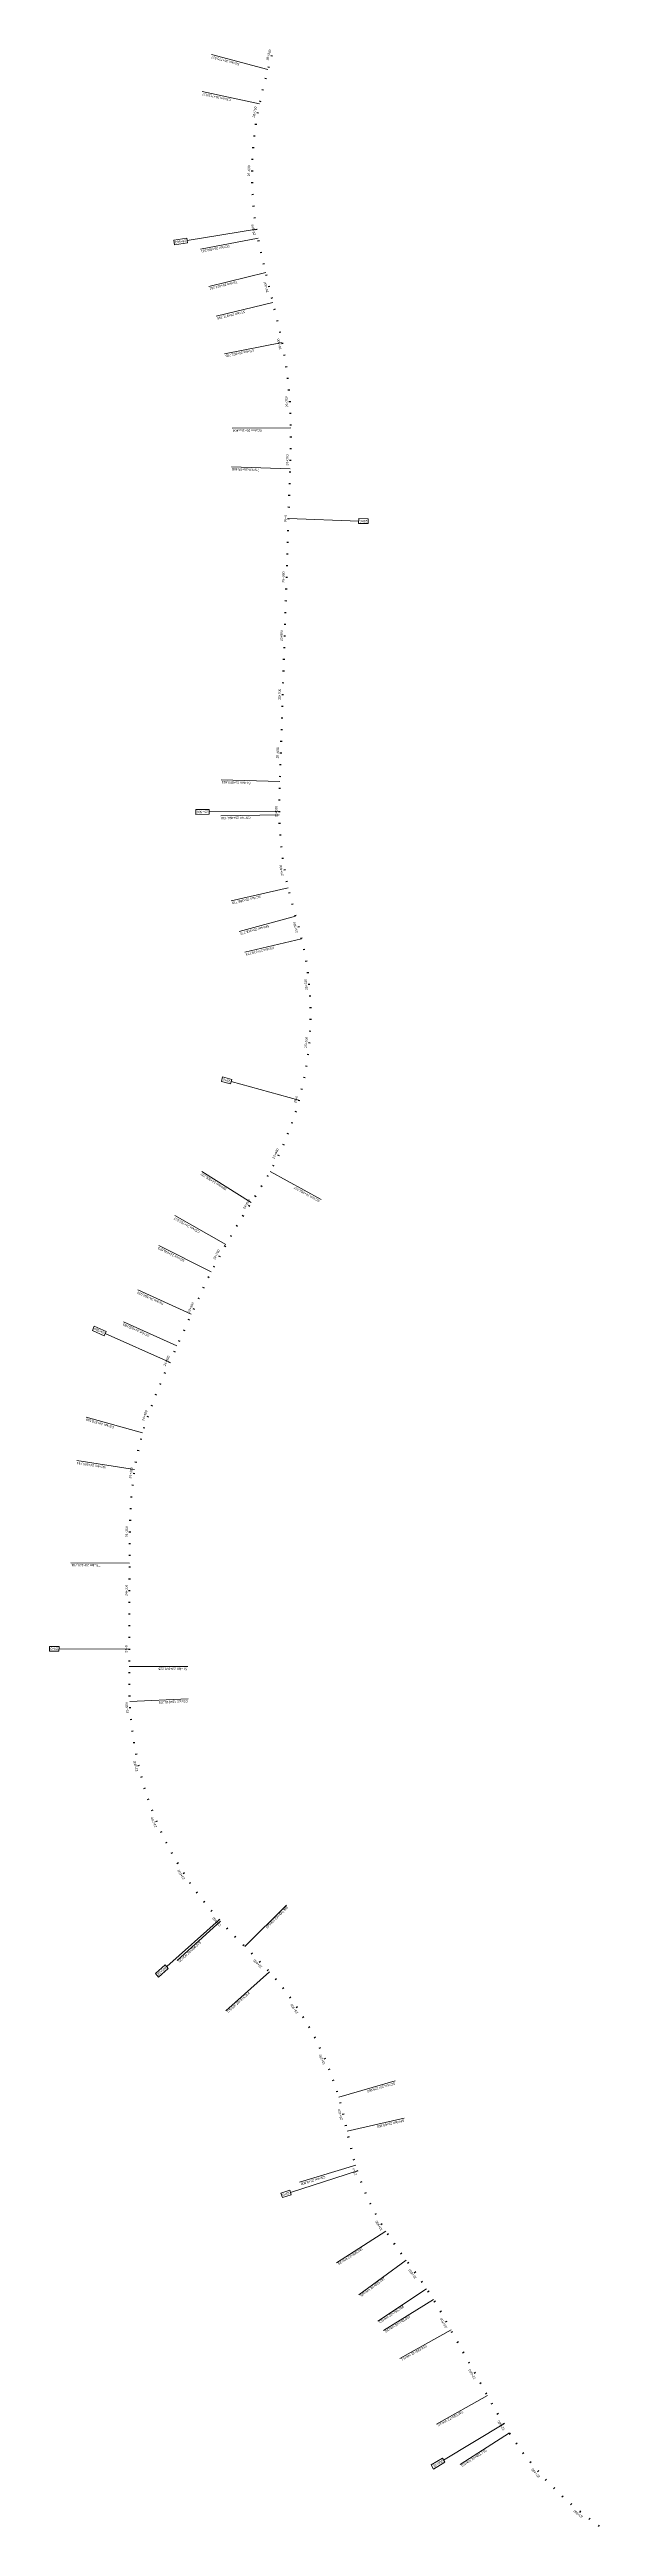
# Model space of a CAD drawing. Header units: metres. Extents: x 286368 to 330619, y 7396693 to 7466163.
# Drawn here: x 319821 to 320760, y 7409844 to 7414071 of the extents above; entities that cross this region are included whole.
import ezdxf

# ---------------------------------------------------------------- set-up
doc = ezdxf.new("R2010")
doc.units = ezdxf.units.M
doc.header["$MEASUREMENT"] = 0
for name, color, linetype, lineweight in [('U-HZ-ESTACAS', 3, 'Continuous', 30), ('U-HZ-KM', 1, 'Continuous', 20), ('U-HZ-NOTAVEIS', 2, 'Continuous', 30)]:
    doc.layers.add(name, color=color, linetype=linetype, lineweight=lineweight)
doc.layers.add('U-HZ-TRAÇO', color=3, linetype='TIC_LINE')
doc.styles.add('ARIAL', font='arial.ttf')
doc.styles.get("Standard").update_dxf_attribs({"font": 'arial.ttf'})
doc.linetypes.add('L7-V2_LINE', pattern='A,3.5,-0.25,["L7-V2",Standard,S=0.175,R=0,X=-0.05,Y=-0.1],-0.75', length=4.5)
doc.linetypes.add('TIC_LINE', pattern='A,3.5,-0.25,["TIC",Standard,S=0.175,R=0,X=-0.05,Y=-0.1],-0.5', length=4.25)

# ---------------------------------------------------------------- blocks, each defined once
blk = doc.blocks.new('AeccTick (TIC)')
at = {"layer": 'U-HZ-TRAÇO', "lineweight": -2}
blk.add_line((0, 0.75), (0, -0.75), dxfattribs=at)

msp = doc.modelspace()

# ---------------------------------------------------------------- linework, layer by layer
at = {"layer": 'U-HZ-KM', "linetype": 'Continuous', "lineweight": 0}
for p, q in [((320055, 7413749.5), (320032.9, 7413746)), ((320032.9, 7413746), (320034.2, 7413738)), ((320034.2, 7413738), (320056.3, 7413741.5)), ((320056.3, 7413741.5), (320055, 7413749.5)), ((320174.1, 7413764.6), (320055.6, 7413745.5)), ((320228.7, 7413270.6), (320348.7, 7413266.6)), ((320348.8, 7413270.7), (320348.5, 7413262.6)), ((320364.9, 7413270.2), (320348.8, 7413270.7)), ((320364.7, 7413262.1), (320364.9, 7413270.2)), ((320348.5, 7413262.6), (320364.7, 7413262.1)), ((320093.1, 7412774.1), (320070.7, 7412774)), ((320070.7, 7412774), (320070.7, 7412765.9)), ((320070.7, 7412765.9), (320093.1, 7412766)), ((320093.1, 7412766), (320093.1, 7412774.1)), ((320213.1, 7412770.8), (320093.1, 7412770.1)), ((320116.4, 7412317.8), (320114.2, 7412310.1)), ((320114.2, 7412310.1), (320129.8, 7412305.8)), ((320131.9, 7412313.6), (320116.4, 7412317.8)), ((320129.8, 7412305.8), (320131.9, 7412313.6)), ((320246.6, 7412277.9), (320130.9, 7412309.7)), ((319897.3, 7411892.6), (319894, 7411885.2)), ((319894, 7411885.2), (319914.4, 7411876.1)), ((319917.7, 7411883.5), (319897.3, 7411892.6)), ((319914.4, 7411876.1), (319917.7, 7411883.5)), ((320025.6, 7411830.8), (319916.1, 7411879.8)), ((319837.1, 7411345.7), (319820.9, 7411345.8)), ((319820.9, 7411345.8), (319820.9, 7411337.7)), ((319820.9, 7411337.7), (319837, 7411337.6)), ((319837, 7411337.6), (319837.1, 7411345.7)), ((319957, 7411341.3), (319837, 7411341.7)), ((320110.3, 7410879.3), (320020.9, 7410799.2)), ((320018.2, 7410802.2), (320001.6, 7410787.3)), ((320001.6, 7410787.3), (320007, 7410781.3)), ((320007, 7410781.3), (320023.6, 7410796.2)), ((320023.6, 7410796.2), (320018.2, 7410802.2)), ((320346.5, 7410450.7), (320232.4, 7410413.8)), ((320231.1, 7410417.6), (320215.8, 7410412.6)), ((320215.8, 7410412.6), (320218.3, 7410405)), ((320218.3, 7410405), (320233.6, 7410409.9)), ((320233.6, 7410409.9), (320231.1, 7410417.6)), ((320596.1, 7410018.9), (320493.4, 7409956.8)), ((320491.4, 7409960.2), (320472.2, 7409948.7)), ((320472.2, 7409948.7), (320476.4, 7409941.7)), ((320476.4, 7409941.7), (320495.5, 7409953.3)), ((320495.5, 7409953.3), (320491.4, 7409960.2))]:
    msp.add_line(p, q, dxfattribs=at)
at = {"layer": 'U-HZ-NOTAVEIS', "color": 1, "linetype": 'Continuous', "lineweight": 0}
for p, q in [((320193.8, 7414037.1), (320097.1, 7414062.8)), ((320179.3, 7413978.8), (320081.5, 7413999.6)), ((320176.8, 7413749.1), (320078.5, 7413730.5)), ((320189.9, 7413690.6), (320092.7, 7413667)), ((320202.3, 7413639.6), (320105.1, 7413616)), ((320217.8, 7413571.3), (320119.7, 7413552)), ((320232.8, 7413425.9), (320132.8, 7413424.8)), ((320231.5, 7413355.9), (320131.6, 7413359.2)), ((320214.1, 7412821.7), (320114.1, 7412825)), ((320213.1, 7412765), (320113.2, 7412763.5)), ((320228.3, 7412640.7), (320130.9, 7412618.1)), ((320241, 7412592.4), (320144.6, 7412565.7)), ((320251.2, 7412553.7), (320154, 7412530.5)), ((320165.3, 7412103.5), (320080.6, 7412156.6)), ((320197.3, 7412156.6), (320284.8, 7412108.3)), ((320121.6, 7412031.5), (320034.7, 7412081.1)), ((320096.8, 7411985.3), (320007.4, 7412030.2)), ((320062.8, 7411912.9), (319971.7, 7411954.2)), ((320038.2, 7411858.7), (319947.1, 7411900)), ((319979.6, 7411710), (319883.4, 7411737.2)), ((319966.1, 7411647.6), (319867.2, 7411663)), ((319957.5, 7411488), (319857.5, 7411488.3)), ((319956.9, 7411311.5), (320056.9, 7411311.2)), ((319957.8, 7411251.7), (320057.6, 7411256.4)), ((320154.5, 7410833.5), (320225.1, 7410904.3)), ((320112.7, 7410876.6), (320038.6, 7410809.4)), ((320196.2, 7410790.4), (320121.8, 7410723.6)), ((320314.5, 7410576.6), (320410.6, 7410604.2)), ((320329, 7410518.4), (320426.4, 7410540.6)), ((320343.6, 7410460.2), (320247.8, 7410431.5)), ((320395.2, 7410347.5), (320310.8, 7410293.8)), ((320429.6, 7410298.4), (320349, 7410239.2)), ((320464.4, 7410249.5), (320381.2, 7410194.1)), ((320476.3, 7410231), (320391.2, 7410178.4)), ((320506.2, 7410179), (320418.9, 7410130.4)), ((320568.6, 7410066.9), (320481.3, 7410018.3)), ((320605.8, 7410003.4), (320521.7, 7409949.2))]:
    msp.add_line(p, q, dxfattribs=at)

# ---------------------------------------------------------------- block references
at = {"layer": 'U-HZ-TRAÇO', "linetype": 'L7-V2_LINE', "lineweight": 30}
for p, xscale, yscale, zscale, rotation in [((320194.9, 7414041.4), 2, 2, 2, 75.09420948812397), ((320200.1, 7414060.7), 1.999999999999999, 1.999999999999999, 1.999999999999999, 74.70197129470327), ((320180.3, 7413983.2), 2, 2, 2, 77.62081822495418), ((320184.8, 7414002.7), 2, 2, 2, 76.13721875168916), ((320189.8, 7414022.1), 1.999999999999999, 1.999999999999999, 1.999999999999999, 75.30433467720312), ((320173, 7413943.9), 2, 2, 2, 81.52054686791084), ((320176.3, 7413963.6), 1.999999999999999, 1.999999999999999, 1.999999999999999, 79.56171679906639), ((320168.5, 7413904.2), 2, 2, 2, 85.43820700556947), ((320170.4, 7413924.1), 2, 2, 2, 83.47937693675928), ((320166.7, 7413864.2), 2, 2, 2, 89.35586714322248), ((320167.2, 7413884.2), 2.000000000000001, 2.000000000000001, 2.000000000000001, 87.39703707437242), ((320166.8, 7413844.2), 2, 2, 2, 91.31469721208418), ((320167.6, 7413824.2), 1.999999999999999, 1.999999999999999, 1.999999999999999, 93.27352728084927), ((320169.1, 7413804.3), 1.999999999999999, 1.999999999999999, 1.999999999999999, 95.23235734969361), ((320171.2, 7413784.4), 2, 2, 2, 97.19118741852594), ((320174.1, 7413764.6), 2.000000000000001, 2.000000000000001, 2.000000000000001, 99.15001748736715), ((320177.6, 7413744.9), 2, 2, 2, 101.0925654881315), ((320181.7, 7413725.3), 2, 2, 2, 102.5833687265902), ((320186.2, 7413705.9), 1.999999999999999, 1.999999999999999, 1.999999999999999, 103.4235057266281), ((320190.9, 7413686.4), 1.999999999999999, 1.999999999999999, 1.999999999999999, 103.6256963176489), ((320195.6, 7413667), 1.999999999999999, 1.999999999999999, 1.999999999999999, 103.6256963176489), ((320200.4, 7413647.5), 1.999999999999999, 1.999999999999999, 1.999999999999999, 103.6256963176489), ((320205.1, 7413628.1), 2, 2, 2, 103.5545243464598), ((320209.7, 7413608.7), 2, 2, 2, 103.1085580436894), ((320214.1, 7413589.1), 2, 2, 2, 102.2537110013951), ((320218.1, 7413569.6), 1.999999999999999, 1.999999999999999, 1.999999999999999, 100.9929939369012), ((320221.7, 7413549.9), 2, 2, 2, 99.56059944902604), ((320224.8, 7413530.1), 2, 2, 2, 98.12820496123877), ((320227.4, 7413510.3), 2, 2, 2, 96.69581047337336), ((320229.4, 7413490.4), 1.999999999999999, 1.999999999999999, 1.999999999999999, 95.26341598558459), ((320231, 7413470.5), 2, 2, 2, 93.83102149777679), ((320232.1, 7413450.5), 2, 2, 2, 92.39862700992879), ((320232.7, 7413430.5), 2, 2, 2, 90.96623252210117), ((320232.8, 7413410.5), 1.999999999999999, 1.999999999999999, 1.999999999999999, 89.65726192649355), ((320231.3, 7413350.5), 2, 2, 2, 88.13319737462415), ((320232, 7413370.5), 2, 2, 2, 88.2421282195261), ((320232.5, 7413390.5), 2, 2, 2, 88.74531781299076), ((320230, 7413310.5), 2, 2, 2, 88.13319737462415), ((320230.7, 7413330.5), 2, 2, 2, 88.13319737462415), ((320228.7, 7413270.6), 2, 2, 2, 88.13319737462415), ((320229.4, 7413290.5), 2, 2, 2, 88.13319737462415), ((320227.4, 7413230.6), 2, 2, 2, 88.13319737462415), ((320228.1, 7413250.6), 2, 2, 2, 88.13319737462415), ((320226.1, 7413190.6), 2, 2, 2, 88.13319737462415), ((320226.8, 7413210.6), 2, 2, 2, 88.13319737462415), ((320224.8, 7413150.6), 2, 2, 2, 88.13319737462415), ((320225.5, 7413170.6), 2, 2, 2, 88.13319737462415), ((320223.5, 7413110.6), 2, 2, 2, 88.13319737462415), ((320224.2, 7413130.6), 2, 2, 2, 88.13319737462415), ((320222.2, 7413070.7), 2, 2, 2, 88.13319737462415), ((320222.9, 7413090.7), 2, 2, 2, 88.13319737462415), ((320220.9, 7413030.7), 2, 2, 2, 88.13319737462415), ((320221.5, 7413050.7), 2, 2, 2, 88.13319737462415), ((320218.9, 7412970.7), 2, 2, 2, 88.13319737462415), ((320219.6, 7412990.7), 2, 2, 2, 88.13319737462415), ((320220.2, 7413010.7), 2, 2, 2, 88.13319737462415), ((320217.6, 7412930.7), 2, 2, 2, 88.13319737462415), ((320218.3, 7412950.7), 2, 2, 2, 88.13319737462415), ((320216.3, 7412890.8), 2, 2, 2, 88.13319737462415), ((320217, 7412910.7), 2, 2, 2, 88.13319737462415), ((320215, 7412850.8), 2, 2, 2, 88.13319737462415), ((320215.7, 7412870.8), 2, 2, 2, 88.13319737462415), ((320213.7, 7412810.8), 2, 2, 2, 88.23512989302515), ((320214.4, 7412830.8), 2, 2, 2, 88.13319737462415), ((320213.1, 7412770.8), 1.999999999999999, 1.999999999999999, 1.999999999999999, 90.35008977513525), ((320213.2, 7412790.8), 2, 2, 2, 88.95103613754257), ((320213.5, 7412750.8), 2, 2, 2, 92.26175130381216), ((320214.7, 7412730.8), 2, 2, 2, 94.2039811178435), ((320216.5, 7412710.9), 2, 2, 2, 96.146210931815), ((320218.9, 7412691.1), 2, 2, 2, 98.08844074580978), ((320222.1, 7412671.3), 2, 2, 2, 100.0306705598099), ((320225.9, 7412651.7), 2, 2, 2, 101.9729003738254), ((320230.4, 7412632.2), 2, 2, 2, 103.8387934710706), ((320235.4, 7412612.9), 2, 2, 2, 105.0510689906615), ((320240.7, 7412593.6), 2, 2, 2, 105.4871552911669), ((320246, 7412574.3), 2, 2, 2, 105.0338357246068), ((320250.9, 7412554.9), 2, 2, 2, 103.5497946471718), ((320255.3, 7412535.4), 2, 2, 2, 101.4872672644141), ((320258.9, 7412515.7), 1.999999999999999, 1.999999999999999, 1.999999999999999, 99.42255448915888), ((320261.8, 7412495.9), 2, 2, 2, 97.35784171398507), ((320264, 7412476.1), 2, 2, 2, 95.29312893869138), ((320265.5, 7412456.1), 2, 2, 2, 93.22841616346805), ((320266.3, 7412436.1), 2, 2, 2, 91.16370338821964), ((320265.7, 7412396.1), 2, 2, 2, 87.03427783774454), ((320266.3, 7412416.1), 2, 2, 2, 89.09899061297044), ((320259.3, 7412336.5), 2, 2, 2, 80.84013951197923), ((320262.1, 7412356.3), 2, 2, 2, 82.90485228725082), ((320264.3, 7412376.2), 2, 2, 2, 84.96956506249174), ((320251.5, 7412297.3), 2, 2, 2, 76.71071396151241), ((320255.8, 7412316.8), 2, 2, 2, 78.77542673672788), ((320240.9, 7412258.7), 2, 2, 2, 72.58128841101079), ((320246.6, 7412277.9), 2, 2, 2, 74.64600118622579), ((320227.6, 7412221), 2, 2, 2, 68.45186286047458), ((320234.6, 7412239.7), 1.999999999999999, 1.999999999999999, 1.999999999999999, 70.51657563572785), ((320202.6, 7412166.5), 2, 2, 2, 62.25772453473462), ((320211.6, 7412184.4), 2, 2, 2, 64.32243731003658), ((320219.9, 7412202.5), 2, 2, 2, 66.38715008524633), ((320182.8, 7412131.7), 2, 2, 2, 58.82102463622204), ((320193, 7412149), 2, 2, 2, 60.2597405395527), ((320151.1, 7412080.8), 2, 2, 2, 58.14324586059895), ((320161.7, 7412097.8), 2, 2, 2, 57.9154624424415), ((320172.3, 7412114.7), 2, 2, 2, 58.04646164839009), ((320130.3, 7412046.6), 2, 2, 2, 59.41482170077708), ((320140.6, 7412063.8), 1.999999999999999, 1.999999999999999, 1.999999999999999, 58.64315625006333), ((320110.6, 7412011.8), 2, 2, 2, 61.60118836245719), ((320120.3, 7412029.3), 2, 2, 2, 60.45527277222075), ((320083.6, 7411958.2), 2, 2, 2, 64.71323633148067), ((320092.3, 7411976.3), 2, 2, 2, 63.85560291868115), ((320101.3, 7411994.1), 2, 2, 2, 62.74710395272621), ((320066.9, 7411921.9), 2, 2, 2, 65.57046270738206), ((320075.2, 7411940.1), 2, 2, 2, 65.28503656358231), ((320050.4, 7411885.5), 1.999999999999999, 1.999999999999999, 1.999999999999999, 65.6057507763986), ((320058.6, 7411903.7), 1.999999999999999, 1.999999999999999, 1.999999999999999, 65.6057507763986), ((320025.6, 7411830.8), 2, 2, 2, 65.92486848416941), ((320033.8, 7411849.1), 2, 2, 2, 65.6439948463457), ((320042.1, 7411867.3), 1.999999999999999, 1.999999999999999, 1.999999999999999, 65.6057507763986), ((320009.7, 7411794.1), 2, 2, 2, 67.30434610109624), ((320017.6, 7411812.5), 1.999999999999999, 1.999999999999999, 1.999999999999999, 66.47848171002981), ((319995, 7411756.9), 2, 2, 2, 69.76503344889065), ((320002.1, 7411775.6), 2, 2, 2, 68.40097957792484), ((319982.3, 7411719), 2, 2, 2, 73.26592051597596), ((319988.3, 7411738.1), 2, 2, 2, 71.39018931904832), ((319968.2, 7411660.7), 1.999999999999999, 1.999999999999999, 1.999999999999999, 79.75195257438234), ((319972.2, 7411680.3), 1.999999999999999, 1.999999999999999, 1.999999999999999, 77.56925621188901), ((319976.9, 7411699.8), 1.999999999999999, 1.999999999999999, 1.999999999999999, 75.38655984951966), ((319962.6, 7411621.1), 2, 2, 2, 83.80344302001537), ((319965.1, 7411641), 2, 2, 2, 81.89537462758614), ((319959.4, 7411581.3), 2, 2, 2, 86.86203711001737), ((319960.7, 7411601.2), 2, 2, 2, 85.4627246407909), ((319958, 7411541.3), 2, 2, 2, 88.85665816675794), ((319958.5, 7411561.3), 2, 2, 2, 87.99457386617169), ((319957.5, 7411501.3), 1.999999999999999, 1.999999999999999, 1.999999999999999, 89.76386465602947), ((319957.7, 7411521.3), 1.999999999999999, 1.999999999999999, 1.999999999999999, 89.44661513972808), ((319957.4, 7411461.3), 2, 2, 2, 89.82379597819096), ((319957.5, 7411481.3), 2, 2, 2, 89.82379597819096), ((319957.3, 7411441.3), 2, 2, 2, 89.82379597819096), ((319957.3, 7411421.3), 2, 2, 2, 89.82379597819096), ((319957.2, 7411401.3), 2, 2, 2, 89.82379597819096), ((319957.2, 7411381.3), 2, 2, 2, 89.82379597819096), ((319957, 7411341.3), 2, 2, 2, 89.82379597819096), ((319957, 7411321.3), 2, 2, 2, 89.82379597819096), ((319957.1, 7411361.3), 2, 2, 2, 89.82379597819096), ((319956.9, 7411301.3), 2, 2, 2, 89.90721380274074), ((319957, 7411281.3), 2, 2, 2, 90.55259837464284), ((319957.4, 7411261.3), 2, 2, 2, 91.83504265624293), ((319958.3, 7411241.3), 1.999999999999999, 1.999999999999999, 1.999999999999999, 93.66859770444225), ((319959.9, 7411221.4), 2, 2, 2, 95.57845702149874), ((319962.2, 7411201.5), 2, 2, 2, 97.48831633864263), ((319965.2, 7411181.7), 1.999999999999999, 1.999999999999999, 1.999999999999999, 99.39817565575215), ((319968.8, 7411162.1), 2.000000000000001, 2.000000000000001, 2.000000000000001, 101.3080349728072), ((319973, 7411142.5), 2, 2, 2, 103.2178942899062), ((319977.9, 7411123.1), 2, 2, 2, 105.1277536070572), ((319983.4, 7411103.9), 2, 2, 2, 107.0376129241539), ((319989.6, 7411084.9), 2, 2, 2, 108.9474722412242), ((319996.4, 7411066.1), 2, 2, 2, 110.8573315583631), ((320003.9, 7411047.5), 2, 2, 2, 112.7671908754261), ((320011.9, 7411029.2), 2, 2, 2, 114.6770501925316), ((320020.6, 7411011.2), 2, 2, 2, 116.5869095096191), ((320029.8, 7410993.5), 2, 2, 2, 118.4967688267397), ((320039.6, 7410976), 1.999999999999999, 1.999999999999999, 1.999999999999999, 120.4066281438494), ((320050, 7410959), 2, 2, 2, 122.3164874609607), ((320061, 7410942.2), 2, 2, 2, 124.2263467780763), ((320072.5, 7410925.9), 2.000000000000001, 2.000000000000001, 2.000000000000001, 126.1362060951679), ((320084.6, 7410909.9), 2, 2, 2, 128.0460654123015), ((320097.2, 7410894.4), 2, 2, 2, 129.9559247294052), ((320110.3, 7410879.3), 1.999999999999999, 1.999999999999999, 1.999999999999999, 131.8657840464708), ((320123.9, 7410864.6), 2, 2, 2, 133.5590857106953), ((320137.8, 7410850.3), 2, 2, 2, 134.6289748719286), ((320151.9, 7410836.1), 2, 2, 2, 135.0628224882834), ((320166, 7410821.9), 2, 2, 2, 134.8385967477161), ((320180, 7410807.7), 2, 2, 2, 133.9148706034797), ((320193.7, 7410793.1), 2, 2, 2, 132.2933292098558), ((320206.9, 7410778), 2, 2, 2, 130.20390080844), ((320219.5, 7410762.5), 2, 2, 2, 128.1013033951558), ((320231.6, 7410746.6), 2, 2, 2, 125.998705981773), ((320243, 7410730.2), 2, 2, 2, 123.8961085684408), ((320253.9, 7410713.4), 2.000000000000001, 2.000000000000001, 2.000000000000001, 121.7935111551824), ((320264.1, 7410696.2), 1.999999999999999, 1.999999999999999, 1.999999999999999, 119.6909137417888), ((320273.7, 7410678.6), 1.999999999999999, 1.999999999999999, 1.999999999999999, 117.5883163285265), ((320282.6, 7410660.7), 1.999999999999999, 1.999999999999999, 1.999999999999999, 115.4857189151692), ((320290.9, 7410642.5), 1.999999999999999, 1.999999999999999, 1.999999999999999, 113.3831215018369), ((320298.5, 7410624), 2, 2, 2, 111.2805240885605), ((320305.4, 7410605.3), 2, 2, 2, 109.1779266751952), ((320311.6, 7410586.3), 1.999999999999998, 1.999999999999998, 1.999999999999998, 107.0753292618602), ((320317.2, 7410567), 2, 2, 2, 105.0619553201953), ((320322.1, 7410547.7), 2, 2, 2, 103.6583676672033), ((320326.7, 7410528.2), 1.999999999999999, 1.999999999999999, 1.999999999999999, 102.9540832573499), ((320331.2, 7410508.7), 1.999999999999999, 1.999999999999999, 1.999999999999999, 102.9687109756492), ((320335.8, 7410489.2), 1.999999999999999, 1.999999999999999, 1.999999999999999, 103.813160346499), ((320340.8, 7410469.9), 2, 2, 2, 105.5037235105785), ((320346.5, 7410450.7), 1.999999999999999, 1.999999999999999, 1.999999999999999, 107.9359453106722), ((320353.1, 7410431.8), 2, 2, 2, 110.48242440021), ((320360.5, 7410413.3), 1.999999999999999, 1.999999999999999, 1.999999999999999, 113.0289034896217), ((320368.8, 7410395), 1.999999999999999, 1.999999999999999, 1.999999999999999, 115.575382579121), ((320377.8, 7410377.2), 1.999999999999998, 1.999999999999998, 1.999999999999998, 118.1218616685784), ((320387.6, 7410359.8), 2, 2, 2, 120.6683407580648), ((320398.2, 7410342.8), 2, 2, 2, 123.1777050674055), ((320409.4, 7410326.3), 2, 2, 2, 125.0579420587749), ((320421.1, 7410310), 1.999999999999999, 1.999999999999999, 1.999999999999999, 126.0937316174613), ((320432.9, 7410293.9), 1.999999999999999, 1.999999999999999, 1.999999999999999, 126.291205386221), ((320444.7, 7410277.7), 2, 2, 2, 125.833239939642), ((320456.3, 7410261.4), 2, 2, 2, 124.7881766498551), ((320467.5, 7410244.8), 1.999999999999999, 1.999999999999999, 1.999999999999999, 123.1802575370465), ((320478.2, 7410227.9), 2, 2, 2, 121.4278167980501), ((320488.4, 7410210.7), 2, 2, 2, 120.0666954841747), ((320498.3, 7410193.4), 2, 2, 2, 119.291454076546), ((320508, 7410175.9), 2, 2, 2, 119.0941394417928), ((320517.7, 7410158.4), 2, 2, 2, 119.0941394417928), ((320527.4, 7410140.9), 2, 2, 2, 119.0941394417928), ((320537.2, 7410123.5), 2, 2, 2, 119.0941394417928), ((320546.9, 7410106), 2, 2, 2, 119.0941394417928), ((320556.6, 7410088.5), 2, 2, 2, 119.0941394417928), ((320566.3, 7410071), 2, 2, 2, 119.0941394417928), ((320576.1, 7410053.6), 2, 2, 2, 119.2544439215514), ((320585.9, 7410036.2), 1.999999999999999, 1.999999999999999, 1.999999999999999, 119.9478091159869), ((320596.1, 7410018.9), 2, 2, 2, 121.1882299660475), ((320606.7, 7410002), 2, 2, 2, 122.9696097449761), ((320617.9, 7409985.4), 2, 2, 2, 124.9870667700655), ((320629.6, 7409969.2), 2, 2, 2, 127.0045237951301), ((320642, 7409953.5), 1.999999999999999, 1.999999999999999, 1.999999999999999, 129.0219808201502), ((320654.8, 7409938.1), 2.000000000000001, 2.000000000000001, 2.000000000000001, 131.0394378452616), ((320668.2, 7409923.3), 2, 2, 2, 133.056894870297), ((320682.1, 7409908.9), 2, 2, 2, 135.0743518953804), ((320696.5, 7409895.1), 2, 2, 2, 137.091808920477), ((320711.4, 7409881.7), 2, 2, 2, 139.1092659455227), ((320726.8, 7409868.9), 2, 2, 2, 141.1267229705591), ((320742.6, 7409856.6), 2, 2, 2, 143.1441799956569), ((320758.8, 7409844.9), 1.999999999999999, 1.999999999999999, 1.999999999999999, 145.1616370207331)]:
    msp.add_blockref('AeccTick (TIC)', p, dxfattribs=dict(at, xscale=xscale, yscale=yscale, zscale=zscale, rotation=rotation))

# ---------------------------------------------------------------- texts
at = {"layer": 'U-HZ-ESTACAS', "style": 'ARIAL'}
for s, rotation, p in [('26+800', 74.702, (320194.4, 7414052.6)), ('26+700', 79.5617, (320171.3, 7413955)), ('26+600', 89.3559, (320163.2, 7413854.9)), ('26+500', 99.15, (320172.3, 7413754.8)), ('26+400', 103.6257, (320194.6, 7413657.1)), ('26+300', 100.993, (320216.6, 7413559.7)), ('26+200', 93.831, (320228.3, 7413460.9)), ('26+100', 88.2421, (320228.3, 7413361.3)), ('26+0', 88.1332, (320225.2, 7413264.4)), ('25+900', 88.1332, (320221.8, 7413161.4)), ('25+800', 88.1332, (320218.6, 7413061.4)), ('25+700', 88.1332, (320215.3, 7412961.5)), ('25+600', 88.1332, (320212, 7412861.5)), ('25+500', 90.3501, (320209.8, 7412761.4)), ('25+400', 100.0307, (320220.4, 7412661.5)), ('25+300', 105.0338, (320245.2, 7412564.4)), ('25+200', 95.2931, (320261.6, 7412466.4)), ('25+100', 84.9696, (320260.1, 7412367.2)), ('25+0', 74.646, (320241.7, 7412272.8)), ('24+900', 64.3224, (320204.5, 7412177.4)), ('24+800', 57.9155, (320153.9, 7412091.6)), ('24+700', 61.6012, (320103.2, 7412005.2)), ('24+600', 65.5705, (320060, 7411914.8)), ('24+500', 65.9249, (320018.8, 7411823.7)), ('24+400', 71.3902, (319982.2, 7411730.3)), ('24+300', 81.8954, (319960.4, 7411632.2)), ('24+200', 88.8567, (319954.4, 7411532)), ('24+100', 89.8238, (319954, 7411432)), ('24+0', 89.8238, (319953.7, 7411335.1)), ('23+900', 93.6686, (319955.6, 7411231.8)), ('23+800', 103.2179, (319971.9, 7411132.7)), ('23+700', 112.7672, (320004.4, 7411037.6)), ('23+600', 122.3165, (320052.2, 7410949.3)), ('23+500', 131.8658, (320114, 7410870.1)), ('23+400', 133.9149, (320184.1, 7410798.6)), ('23+300', 123.8961, (320245.5, 7410720.6)), ('23+200', 113.3831, (320291.6, 7410632.6)), ('23+100', 103.6584, (320321.1, 7410537.8)), ('23+0', 107.9359, (320345.3, 7410443.8)), ('22+900', 120.6683, (320389.5, 7410350)), ('22+800', 125.8332, (320447.5, 7410268.2)), ('22+700', 119.2915, (320499.9, 7410183.6)), ('22+600', 119.0941, (320548.5, 7410096.2)), ('22+500', 121.1882, (320598.1, 7410009.2)), ('22+400', 131.0394, (320658.4, 7409928.9)), ('22+300', 141.1267, (320731.9, 7409860.4))]:
    msp.add_text(s, height=4, rotation=rotation, dxfattribs=at).set_placement(p)
at = {"layer": 'U-HZ-KM', "style": 'ARIAL'}
for s, rotation, p in [('26+500', 189.15, (320053.5, 7413747.2)), ('26+0', 178.1332, (320363, 7413268.2)), ('25+500', 180.3501, (320091.2, 7412772)), ('25+0', 164.646, (320129.6, 7412312.1)), ('24+500', 155.9249, (319915.2, 7411882.3)), ('24+0', 179.8238, (319835.2, 7411343.6)), ('23+500', 41.8658, (320006.9, 7410784)), ('23+0', 197.9359, (320230, 7410415.1)), ('22+500', 31.1882, (320476.9, 7409944.5))]:
    msp.add_text(s, height=4, rotation=rotation, dxfattribs=at).set_placement(p)
at = {"layer": 'U-HZ-NOTAVEIS', "style": 'ARIAL'}
for s, rotation, p in [('SS=km 26+775,517', 165.1078, (320145.3, 7414047.8)), ('CS=km 26+715,517', 168.042, (320130.7, 7413987)), ('SC=km 26+484,261', 190.6916, (320128, 7413737.8)), ('TS=km 26+424,261', 193.6257, (320141.2, 7413676.6)), ('ST=km 26+371,795', 193.6257, (320154.3, 7413625.8)), ('CS=km 26+301,795', 191.1216, (320169.9, 7413559.8)), ('SC=km 26+155,408', 180.6373, (320183.5, 7413423.3)), ('TS=km 26+85,408', 178.1332, (320178.5, 7413355.6)), ('ST=km 25+550,913', 178.1332, (320164.1, 7412821.3)), ('CS=km 25+494,184', 180.8843, (320163.9, 7412762.2)), ('SC=km 25+368,773', 193.0632, (320180.8, 7412627.6)), ('SPI=km 25+318,773', 195.4886, (320195.3, 7412577.6)), ('CS=km 25+278,773', 193.4253, (320203.8, 7412540.3)), ('SPI=km 24+806,737', 147.9, (320123.5, 7412127.2)), ('SC=km 24+868,737', 151.095, (320282.9, 7412106.9)), ('CS=km 24+722,537', 150.3099, (320077.7, 7412054.1)), ('SC=km 24+670,073', 153.3159, (320051.8, 7412005.6)), ('TS=km 24+590,073', 155.6058, (320016.5, 7411931.6)), ('ST=km 24+530,589', 155.6058, (319991.9, 7411877.4)), ('CS=km 24+370,589', 164.2309, (319931.7, 7411721.4)), ('SC=km 24+306,744', 171.1987, (319917, 7411653.2)), ('TS=km 24+146,744', 179.8238, (319907.6, 7411486.1)), ('ST=km 23+970,225', 179.8238, (320055.9, 7411309.2)), ('CS=km 23+910,379', 182.6775, (320056.8, 7411254.3)), ('SPI=km 23+436,369', 45.0733, (320192.2, 7410863.8)), ('SC=km 23+496,373', 42.2121, (320043, 7410806.1)), ('CS=km 23+376,364', 41.9242, (320126.1, 7410720.3)), ('SC=km 23+129,900', 196.0135, (320410.2, 7410601.9)), ('SPI=km 23+69,900', 192.8647, (320425.9, 7410538.4)), ('CS=km 23+9,900', 196.6754, (320291, 7410442.3)), ('SC=km 22+885,587', 32.5034, (320314.6, 7410289.8)), ('SPI=km 22+825,587', 36.3141, (320353, 7410235.5)), ('CS=km 22+765,586', 33.6727, (320385, 7410190.2)), ('SC=km 22+743,610', 31.7356, (320394.9, 7410174.4)), ('TS=km 22+683,610', 29.0941, (320422.4, 7410126.3)), ('ST=km 22+555,293', 29.0941, (320484.7, 7410014.1)), ('CS=km 22+481,710', 32.7971, (320525.5, 7409945.3))]:
    msp.add_text(s, height=4, rotation=rotation, dxfattribs=at).set_placement(p)

doc.saveas('drawing.dxf')
